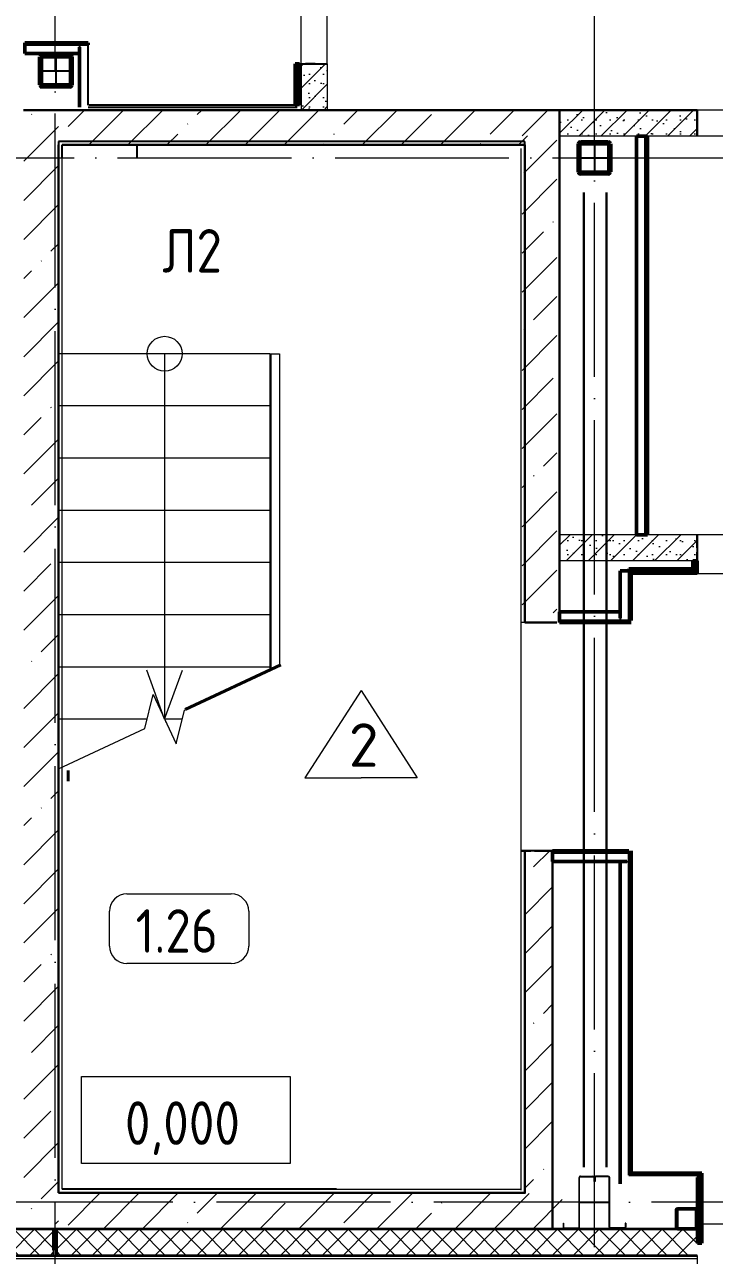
# Model space of a CAD drawing. Header units: millimetres. Extents: x 2559584 to 2748503, y -688364 to -611007.
# Drawn here: x 2695611 to 2699575, y -641851 to -634780 of the extents above; entities that cross this region are included whole.
import ezdxf

# ---------------------------------------------------------------- set-up
doc = ezdxf.new("R2010")
doc.units = ezdxf.units.MM
doc.header["$LTSCALE"] = 50
for name, pattern in [('_ШПТ__20_т__2_5__Линия сетки', [25, 20, -2.5, 0, -2.5]), ('CENTER', [50.8, 31.75, -6.35, 6.35, -6.35]), ('GOST2.303 5', [24, 20, -1.5, 1, -1.5]), ('невидимаяX2', [19.05, 12.7, -6.35])]:
    doc.linetypes.add(name, pattern=pattern)
for name, color, linetype in [('_1-1_ Внутренние стены', 7, 'Continuous'), ('размеры дв проемов', 7, 'Continuous'), ('расположение плит', 7, 'Continuous'), ('фундаменты кж', 7, 'Continuous')]:
    doc.layers.add(name, color=color, linetype=linetype)
for name, color, linetype, lineweight in [('A-Wall', 113, 'Continuous', 50), ('Высотные отметки', 7, 'Continuous', 9), ('Марки помещений', 7, 'Continuous', 20), ('Обобщенные модели', 7, 'Continuous', 18), ('Обычные линии', 7, 'Continuous', 40), ('ОСИ', 251, 'CENTER', 18), ('Основные надписи', 7, 'Continuous', 30), ('Перекрытия', 7, 'Continuous', 18), ('Размерные', 45, 'Continuous', 15), ('Средние', 142, 'Continuous', 30), ('Стены', 7, 'Continuous', 18), ('Стены разрез', 7, 'Continuous', 30), ('Стены штриховка', 7, 'Continuous', 30), ('Типовые аннотации', 7, 'Continuous', 18), ('Элементы узлов', 7, 'Continuous', 18)]:
    doc.layers.add(name, color=color, linetype=linetype, lineweight=lineweight)
doc.layers.add('Вспомогательные', color=6, linetype='Continuous', plot=False)
for name, color, linetype, lineweight, true_color in [('Импосты витража', 7, 'Continuous', 9, 0x004080), ('Лестницы', 7, 'Continuous', 9, 0x506c76), ('Линии', 7, 'Continuous', 9, 0x00a600), ('Несущие колонны', 7, 'Continuous', 18, 0x800040), ('Ограждение', 7, 'Continuous', 9, 0x408080), ('Поручни', 7, 'Continuous', 9, 0x408080)]:
    doc.layers.add(name, color=color, linetype=linetype, lineweight=lineweight, true_color=true_color)
doc.styles.add('GOST 2.304 type A', font='isocpeur.ttf')
doc.styles.add('GOST Common_1', font='GOST_Common.ttf', dxfattribs={"width": 0.9, "height": 250})
pattern_1 = [(45, (-5e-10, -30.07), (-106.066, 106.066), [])]
pattern_2 = [(45, (0, -30), (-60.10408, 60.10408), []), (135, (0, -30), (-60.10408, -60.10408), [])]

# ---------------------------------------------------------------- blocks, each defined once
blk = doc.blocks.new('243_КолоннаНесущая_Труба_ГОСТ 30245-2003 - 120x120x5-1167948-_О__L1_0_000_')
at = {"layer": 'Несущие колонны', "color": 7, "lineweight": 40}
for p, q in [((-60, 51), (-60, -51)), ((-55, -51), (-55, 51)), ((51, 60), (-51, 60)), ((-51, 55), (51, 55)), ((55, 51), (55, -51)), ((60, -51), (60, 51)), ((51, -55), (-51, -55)), ((-51, -60), (51, -60))]:
    blk.add_line(p, q, dxfattribs=at)
for centre, radius, start, end in [((-51, 51), 9, 90, 180), ((-51, 51), 4, 90, 180), ((51, 51), 9, 0, 90), ((51, 51), 4, 0, 90), ((-51, -51), 9, 180, 270), ((-51, -51), 4, 180, 270), ((51, -51), 9, 270, 360), ((51, -51), 4, 270, 0)]:
    blk.add_arc(centre, radius, start, end, dxfattribs=at)
blk = doc.blocks.new('Ограждение - Ограждение-1239730-_О__L1_0_000_')
at = {"layer": 'Поручни', "color": 7}
for p, q in [((16289, 4875), (16295, 4875)), ((16289, 4875), (16289, 3058)), ((16295, 4875), (16345, 4875)), ((16295, 4875), (16295, 3060.8)), ((16345, 4875), (16345, 3084.1))]:
    blk.add_line(p, q, dxfattribs=at)
blk = doc.blocks.new('190_ФЭ_Цоколь_Типовой - ФЭ-Ц1_140х80-1285834-_О__L1_0_000_')
at = {"layer": 'Обобщенные модели'}
for p, q in [((13750, -277.7), (13750, -275.1)), ((18690, -275.1), (13750, -275.1)), ((13750, -280.6), (13750, -277.7)), ((18690, -277.7), (13750, -277.7)), ((18690, -280.6), (13750, -280.6)), ((13750, -294.9), (13750, -280.6)), ((18690, -275.1), (18690, -277.7)), ((18690, -277.7), (18690, -280.6)), ((18690, -280.6), (18690, -294.9)), ((13750, -415), (13750, -294.9)), ((18690, -294.9), (13750, -294.9)), ((18690, -294.9), (18690, -415)), ((13750, -433.1), (13750, -415)), ((18690, -415), (18690, -433.1)), ((18690, -433.1), (13750, -433.1))]:
    blk.add_line(p, q, dxfattribs=at)
blk = doc.blocks.new('Прямоугольный импост - 20х150 мм_Утеплитель_Наружный-V15-_О__L1_0_000_')
at = {"layer": 'Импосты витража'}
h = blk.add_hatch(dxfattribs=at)
h.set_pattern_fill('FP_11', style=0, pattern_type=2)
h.set_pattern_definition([(315, (-15000, -200), (60.1041, 60.1041), []), (225, (-15000, -200), (60.1041, -60.1041), [])])
h.paths.add_polyline_path([(10, 75), (10, -75), (-10, -75), (-10, 75)], flags=0)
at = {"layer": 'Импосты витража', "color": 7, "lineweight": 18}
for p, q in [((-10, 75), (10, 75)), ((-10, -75), (-10, 75)), ((10, 75), (10, -75)), ((10, -75), (-10, -75))]:
    blk.add_line(p, q, dxfattribs=at)
blk = doc.blocks.new('012_Стрелка _ЭлУзла_Линия_ - Стрелка с пустым кружком-1338750-_О__L1_0_000_')
at = {"layer": 'Элементы узлов'}
blk.add_line((1, 0), (2100, 0), dxfattribs=at)
blk = doc.blocks.new('050_Марка_Помещение_ОдноЗначение - Номер в прямоугольнике-676399-_О__L1_0_000_')
at = {"layer": 'Типовые аннотации', "color": 0, "lineweight": 9}
for p, q in [((-3, 2), (3, 2)), ((-4, -1), (-4, 1)), ((4, 1), (4, -1)), ((3, -2), (-3, -2))]:
    blk.add_line(p, q, dxfattribs=at)
for centre, start, end in [((-3, 1), 90, 180), ((3, 1), 360, 90), ((-3, -1), 180, 270), ((3, -1), 270, 0)]:
    blk.add_arc(centre, 1, start, end, dxfattribs=at)
blk = doc.blocks.new('Высотные отметки - Рамка-5093-_О__L1_0_000_')
at = {"layer": 'Типовые аннотации', "color": 0, "lineweight": 9}
for p, q in [((-6, 0), (-6, 5)), ((-6, 5), (6, 5)), ((6, 5), (6, 0)), ((6, 0), (-6, 0))]:
    blk.add_line(p, q, dxfattribs=at)
blk = doc.blocks.new('к4')
at = {"color": 0, "linetype": 'Continuous', "lineweight": 60, "ltscale": 150}
for p, q in [((4150607.8, 536606.2), (4150607.8, 536766.2)), ((4150612.8, 536606.2), (4150612.8, 536766.2)), ((4150617.8, 536776.2), (4150777.8, 536776.2)), ((4150617.8, 536771.2), (4150777.8, 536771.2)), ((4150782.8, 536766.2), (4150782.8, 536606.2)), ((4150787.8, 536766.2), (4150787.8, 536606.2)), ((4150777.8, 536601.2), (4150617.8, 536601.2)), ((4150777.8, 536596.2), (4150617.8, 536596.2))]:
    blk.add_line(p, q, dxfattribs=at)
at = {"color": 0, "linetype": 'GOST2.303 5', "lineweight": 25, "ltscale": 150}
for p, q in [((4150697.8, 536778.2), (4150697.8, 536594.2)), ((4150605.8, 536686.2), (4150789.8, 536686.2))]:
    blk.add_line(p, q, dxfattribs=at)
at = {"color": 0, "linetype": 'Continuous', "lineweight": 60, "ltscale": 150}
for centre, radius, start, end in [((4150617.8, 536766.2), 10, 90, 180), ((4150617.8, 536766.2), 5, 90, 180), ((4150777.8, 536766.2), 10, 0, 90), ((4150777.8, 536766.2), 5, 0, 90), ((4150617.8, 536606.2), 10, 180, 270), ((4150617.8, 536606.2), 5, 180, 270), ((4150777.8, 536606.2), 5, 270, 0), ((4150777.8, 536606.2), 10, 270, 0)]:
    blk.add_arc(centre, radius, start, end, dxfattribs=at)
at = {"layer": 'Вспомогательные', "color": 0, "ltscale": 10}
blk.add_line((4150612.8, 536686.2), (4150782.8, 536686.2), dxfattribs=at)
blk = doc.blocks.new('к3')
at = {"color": 0, "linetype": 'ByBlock', "lineweight": -2, "ltscale": 200}
for p, q in [((4147425.8, 542836.2), (4147504.8, 542836.2)), ((4147425.8, 542833.2), (4147504.8, 542833.2)), ((4147769.8, 542836.2), (4147690.8, 542836.2)), ((4147769.8, 542833.2), (4147690.8, 542833.2)), ((4147417.8, 542805.7), (4147417.8, 542828.2)), ((4147417.8, 542805.7), (4147420.8, 542805.7)), ((4147420.8, 542805.7), (4147420.8, 542828.2)), ((4147509.8, 542828.2), (4147509.8, 542544.2)), ((4147512.8, 542828.2), (4147512.8, 542544.2)), ((4147682.8, 542828.2), (4147682.8, 542544.2)), ((4147685.8, 542828.2), (4147685.8, 542544.2)), ((4147774.8, 542805.7), (4147774.8, 542828.2)), ((4147777.8, 542805.7), (4147774.8, 542805.7)), ((4147777.8, 542805.7), (4147777.8, 542828.2)), ((4147593.8, 542544.2), (4147593.8, 542566.7)), ((4147593.8, 542566.7), (4147596.8, 542566.7)), ((4147596.8, 542544.2), (4147596.8, 542566.7)), ((4147598.8, 542544.2), (4147598.8, 542566.7)), ((4147601.8, 542566.7), (4147598.8, 542566.7)), ((4147601.8, 542544.2), (4147601.8, 542566.7)), ((4147517.8, 542539.2), (4147588.8, 542539.2)), ((4147517.8, 542536.2), (4147588.8, 542536.2)), ((4147677.8, 542539.2), (4147606.8, 542539.2)), ((4147677.8, 542536.2), (4147606.8, 542536.2))]:
    blk.add_line(p, q, dxfattribs=at)
for centre, radius, start, end in [((4147425.8, 542828.2), 8, 90, 180), ((4147425.8, 542828.2), 5, 90, 180), ((4147504.8, 542828.2), 8, 0, 90), ((4147504.8, 542828.2), 5, 0, 90), ((4147690.8, 542828.2), 8, 90, 180), ((4147690.8, 542828.2), 5, 90, 180), ((4147769.8, 542828.2), 8, 0, 90), ((4147769.8, 542828.2), 5, 0, 90), ((4147517.8, 542544.2), 8, 180, 270), ((4147517.8, 542544.2), 5, 180, 270), ((4147588.8, 542544.2), 8, 270, 0), ((4147588.8, 542544.2), 5, 270, 0), ((4147606.8, 542544.2), 8, 180, 270), ((4147606.8, 542544.2), 5, 180, 270), ((4147677.8, 542544.2), 5, 270, 0), ((4147677.8, 542544.2), 8, 270, 0)]:
    blk.add_arc(centre, radius, start, end, dxfattribs=at)
at = {"layer": 'Вспомогательные', "color": 0, "ltscale": 10}
for p, q in [((4147690.3, 542836.2), (4147505.3, 542836.2)), ((4147682.8, 542686.2), (4147512.8, 542686.2))]:
    blk.add_line(p, q, dxfattribs=at)
blk = doc.blocks.new('к2')
at = {"color": 0, "linetype": 'Continuous', "lineweight": 60, "ltscale": 150}
for p, q in [((4137507.8, 536606.2), (4137507.8, 536766.2)), ((4137512.8, 536606.2), (4137512.8, 536766.2)), ((4137517.8, 536776.2), (4137677.8, 536776.2)), ((4137517.8, 536771.2), (4137677.8, 536771.2)), ((4137682.8, 536766.2), (4137682.8, 536606.2)), ((4137687.8, 536766.2), (4137687.8, 536606.2)), ((4137677.8, 536601.2), (4137517.8, 536601.2)), ((4137677.8, 536596.2), (4137517.8, 536596.2))]:
    blk.add_line(p, q, dxfattribs=at)
at = {"color": 0, "linetype": 'GOST2.303 5', "lineweight": 25, "ltscale": 150}
for p, q in [((4137597.8, 536778.2), (4137597.8, 536594.2)), ((4137505.8, 536686.2), (4137689.8, 536686.2))]:
    blk.add_line(p, q, dxfattribs=at)
at = {"color": 0, "linetype": 'Continuous', "lineweight": 60, "ltscale": 150}
for centre, radius, start, end in [((4137517.8, 536766.2), 10, 90, 180), ((4137517.8, 536766.2), 5, 90, 180), ((4137677.8, 536766.2), 10, 0, 90), ((4137677.8, 536766.2), 5, 0, 90), ((4137517.8, 536606.2), 10, 180, 270), ((4137517.8, 536606.2), 5, 180, 270), ((4137677.8, 536606.2), 5, 270, 0), ((4137677.8, 536606.2), 10, 270, 0)]:
    blk.add_arc(centre, radius, start, end, dxfattribs=at)
at = {"layer": 'Вспомогательные', "color": 0, "ltscale": 10}
blk.add_line((4137512.8, 536686.2), (4137682.8, 536686.2), dxfattribs=at)
blk = doc.blocks.new('План')
at = {"layer": '_1-1_ Внутренние стены', "linetype": 'Continuous', "lineweight": 0}
h = blk.add_hatch(dxfattribs=at)
h.set_pattern_fill('ГАЗОБЕТОН_0004', color=8, style=0, pattern_type=2)
h.set_pattern_definition([(45, (59546.71, -1086.94), (-63.63961, 63.63961), []), (90, (59483.07, -1023.3), (-81, 0), [0, -54, 0, -81]), (155, (59546.71, -959.66), (34.23208, 73.41093), [0, -39.6, 0, -68.4])])
h.paths.add_polyline_path([(16415, 6275), (16415, 6540), (16565, 6540), (16565, 6275)])
h = blk.add_hatch(dxfattribs=at)
h.set_pattern_fill('ГАЗОБЕТОН_0004', color=8, style=0, pattern_type=2)
h.set_pattern_definition([(45, (61031.71, -4400.17), (-63.63961, 63.63961), []), (90, (60968.07, -4336.53), (-81, 0), [0, -54, 0, -81]), (155, (61031.71, -4272.89), (34.23208, 73.41093), [0, -39.6, 0, -68.4])])
h.paths.add_polyline_path([(17900, 6275), (17900, 6125), (18690, 6125), (18690, 6275)])
h = blk.add_hatch(dxfattribs=at)
h.set_pattern_fill('ГАЗОБЕТОН_0004', color=8, style=0, pattern_type=2)
h.set_pattern_definition([(45, (61031.71, -3712.17), (-63.63961, 63.63961), []), (90, (60968.07, -3648.53), (-81, 0), [0, -54, 0, -81]), (155, (61031.71, -3584.89), (34.23208, 73.41093), [0, -39.6, 0, -68.4])])
h.paths.add_polyline_path([(17900, 3685), (17900, 3835), (18690, 3835), (18690, 3685)])
at = {"layer": 'A-Wall', "linetype": 'Continuous', "lineweight": 18}
h = blk.add_hatch(dxfattribs=at)
h.set_pattern_fill('', color=30, scale=300, style=0, pattern_type=0)
h.set_pattern_definition([])
h.paths.add_polyline_path([(15191, 6661.8), (14827.1, 6661.8), (14827.1, 6649.3), (15191, 6649.3)], flags=0)
h = blk.add_hatch(dxfattribs=at)
h.set_pattern_fill('', color=30, scale=300, angle=-360, style=0, pattern_type=0)
h.set_pattern_definition([])
h.paths.add_polyline_path([(18405.3, 6125), (18392.8, 6125), (18392.8, 3835), (18405.3, 3835)], flags=0)
h = blk.add_hatch(dxfattribs=at)
h.set_pattern_fill('', color=30, scale=300, angle=-360, style=0, pattern_type=0)
h.set_pattern_definition([])
h.paths.add_polyline_path([(18310.8, 3342.5), (18310.8, 3615), (18298.3, 3615), (18298.3, 3342.5)], flags=0)
h = blk.add_hatch(dxfattribs=at)
h.set_pattern_fill('', color=30, scale=300, angle=360, style=0, pattern_type=0)
h.set_pattern_definition([])
h.paths.add_polyline_path([(18310.8, 3330), (18298.3, 3342.5), (17900, 3342.5), (17900, 3330)], flags=0)
h = blk.add_hatch(dxfattribs=at)
h.set_pattern_fill('', color=30, scale=300, style=0, pattern_type=0)
h.set_pattern_definition([])
h.paths.add_polyline_path([(18298.3, 2020), (17860, 2020), (17860, 2007.5), (18298.3, 2007.5)], flags=0)
h = blk.add_hatch(dxfattribs=at)
h.set_pattern_fill('', color=30, scale=300, angle=-360, style=0, pattern_type=0)
h.set_pattern_definition([])
h.paths.add_polyline_path([(18310.8, 2020), (18298.3, 2007.5), (18298.3, 155.2), (18310.8, 155.2), (18306.1, 159.8), (18310.8, 167.7)], flags=0)
h = blk.add_hatch(dxfattribs=at)
h.set_pattern_fill('', color=30, scale=300, style=0, pattern_type=0)
h.set_pattern_definition([])
h.paths.add_polyline_path([(18298.3, 167.7), (18298.3, 155.2), (18693.1, 155.2), (18693.1, 167.7)], flags=0)
at = {"layer": 'Стены штриховка', "lineweight": 9}
h = blk.add_hatch(dxfattribs=at)
h.set_pattern_fill('FP_3', color=8, style=0, pattern_type=2)
h.set_pattern_definition([(45, (-55, 0), (-224.5064, 224.5064), []), (45, (169.5, 0), (-224.5064, 224.5064), [396.875, -79.375, 3.353, -76.022])])
h.paths.add_polyline_path([(15020, -125), (15020, 6275), (14820, 6275), (14820, -125), (15014.6, -125)], flags=0)
h = blk.add_hatch(dxfattribs=at)
h.set_pattern_fill('FP_3', color=8, style=0, pattern_type=2)
h.set_pattern_definition([(45, (0, 0), (-224.5064, 224.5064), []), (45, (224.5, 0), (-224.5064, 224.5064), [396.875, -79.375, 3.353, -76.022])])
h.paths.add_polyline_path([(17715, 6075), (17715, 6275), (15075, 6275), (15075, 6075), (17550.9, 6075)], flags=0)
h = blk.add_hatch(dxfattribs=at)
h.set_pattern_fill('FP_3', color=8, style=0, pattern_type=2)
h.set_pattern_definition([(45, (-31, 0), (-224.5064, 224.5064), []), (45, (193.5, 0), (-224.5064, 224.5064), [396.875, -79.375, 3.353, -76.022])])
h.paths.add_polyline_path([(17860, 75), (17860, 2020), (17700, 2020), (17700, 75)])
h.paths.add_polyline_path([(17884, 3330), (17884, 6275), (17684, 6275), (17684, 3330), (17814, 3330)])
h = blk.add_hatch(dxfattribs=at)
h.set_pattern_fill('FP_3', color=8, style=0, pattern_type=2)
h.set_pattern_definition([(45, (0, -25), (-224.5064, 224.5064), []), (45, (224.5, -25), (-224.5064, 224.5064), [396.875, -79.375, 3.353, -76.022])])
h.paths.add_polyline_path([(17915, -150), (17915, 50), (15075, 50), (15075, -150), (17550.9, -150)], flags=0)
h = blk.add_hatch(dxfattribs=at)
h.set_pattern_fill('FP_5', color=8, style=0, pattern_type=2)
h.set_pattern_definition(pattern_2)
h.paths.add_polyline_path([(14990, -303), (14990, -157), (13750, -157), (13750, -303), (14242.6, -303)], flags=0)
h.paths.add_polyline_path([(10727.5, -303), (10750, -303), (10750, -157), (10010, -157), (10010, -303), (10520.7, -303)], flags=0)
h = blk.add_hatch(dxfattribs=at)
h.set_pattern_fill('FP_5', color=8, style=0, pattern_type=2)
h.set_pattern_definition(pattern_2)
h.paths.add_polyline_path([(20859.2, -303), (20990, -303), (20990, -157), (20000, -157), (20000, -303), (20032.1, -303)], flags=0)
h.paths.add_polyline_path([(18690, -303), (18690, -157), (15010, -157), (15010, -303), (18377.9, -303)], flags=0)
h = blk.add_hatch(dxfattribs=at)
h.set_pattern_fill('FP_4', color=8, style=0, pattern_type=2)
h.set_pattern_definition(pattern_1)
h.paths.add_polyline_path([(14990, -305.1), (14990, -303.1), (13750, -303.1), (13750, -305.1), (14242.6, -305.1)], flags=0)
h.paths.add_polyline_path([(10520.7, -305.1), (10750, -305.1), (10750, -303.1), (10010, -303.1), (10010, -305.1), (10107.2, -305.1)], flags=0)
h = blk.add_hatch(dxfattribs=at)
h.set_pattern_fill('FP_4', color=8, style=0, pattern_type=2)
h.set_pattern_definition(pattern_1)
h.paths.add_polyline_path([(20859.2, -305.1), (20990, -305.1), (20990, -303.1), (20000, -303.1), (20000, -305.1), (20032.1, -305.1)], flags=0)
h.paths.add_polyline_path([(18690, -305.1), (18690, -303.1), (15010, -303.1), (15010, -305.1), (18377.9, -305.1)], flags=0)
at = {"color": 8}
for p, q in [((15090, 6590), (15090, 6580)), ((16379.7, 6540), (16565, 6540)), ((18690, 6175), (18690, 6195)), ((17975, 2020), (17680, 2020))]:
    blk.add_line(p, q, dxfattribs=at)
at = {"color": 8, "lineweight": 9}
for p, q in [((16758.8, 2939.9), (16435.3, 2439.4)), ((16758.8, 2939.9), (17082.3, 2439.4)), ((16435.3, 2439.4), (16758.8, 2439.4)), ((17082.3, 2439.4), (16758.8, 2439.4))]:
    blk.add_line(p, q, dxfattribs=at)
at = {"layer": 'A-Wall', "color": 0, "linetype": 'Continuous', "lineweight": 50}
for p, q in [((15191, 6661.8), (14827.1, 6661.8)), ((15191, 6649.3), (15191, 6661.8)), ((14827.1, 6599.3), (15141, 6599.3)), ((15141, 6636.8), (15141, 6291)), ((16379.7, 6540), (16379.7, 6303.5)), ((16404.7, 6303.5), (16404.7, 6540)), ((16379.7, 6303.5), (16392.2, 6303.5)), ((18405.3, 3835), (18405.3, 6125)), ((18665, 3685), (18665, 3627.5)), ((18298.3, 3627.5), (18248.3, 3627.5)), ((18690, 3640), (18298.3, 3640)), ((18298.3, 3640), (18298.3, 3627.5)), ((18310.8, 3342.5), (18310.8, 3615)), ((18310.8, 3615), (18690, 3615)), ((17900, 3330), (18310.8, 3330)), ((18298.3, 2020), (17860, 2020)), ((18298.3, 2007.5), (18298.3, 2020)), ((18310.8, 167.7), (18310.8, 2020)), ((17860, 1957.5), (18285.8, 1957.5)), ((18693.1, 167.7), (18298.3, 167.7)), ((18693.1, 167.7), (18693.1, 167.7)), ((18718.1, 167.7), (18693.1, 167.7)), ((18693.1, 142.7), (18693.1, -234.3)), ((18718.1, 155.2), (18705.6, 155.2)), ((18718.1, -234.3), (18718.1, 167.7)), ((18718.1, 105.2), (18718.1, 155.2))]:
    blk.add_line(p, q, dxfattribs=at)
at = {"layer": 'A-Wall', "color": 8, "linetype": 'Continuous', "lineweight": 50}
for p, q in [((14827.1, 6661.8), (14827.1, 6599.3)), ((16404.7, 6540), (16379.7, 6540)), ((18342.8, 6125), (18342.8, 3835)), ((18405.3, 6125), (18342.8, 6125)), ((18342.8, 3835), (18405.3, 3835)), ((18690, 3685), (18665, 3685)), ((18690, 3627.5), (18690, 3685)), ((18248.3, 3627.5), (18248.3, 3355)), ((18677.5, 3627.5), (18690, 3627.5)), ((18690, 3615), (18690, 3640)), ((18248.3, 3392.5), (17900, 3392.5)), ((17900, 3392.5), (17900, 3330)), ((18298.3, 3342.5), (18310.8, 3342.5)), ((17860, 2020), (17860, 1957.5)), ((18248.3, 1957.5), (18248.3, 105.2)), ((18693.1, -234.3), (18718.1, -234.3))]:
    blk.add_line(p, q, dxfattribs=at)
at = {"layer": 'A-Wall', "color": 0, "linetype": 'Continuous', "lineweight": 25}
for p, q in [((15191, 6649.3), (14827.1, 6649.3)), ((14827.1, 6649.3), (15191, 6649.3)), ((15191, 6649.3), (15141, 6649.3)), ((15141, 6649.3), (15141, 6636.8)), ((15191, 6303.5), (15191, 6649.3)), ((16392.2, 6303.5), (16392.2, 6540)), ((16392.2, 6540), (16392.2, 6303.5)), ((16389.7, 6303.5), (15194.1, 6303.5)), ((16392.2, 6316), (16379.7, 6316)), ((16392.2, 6303.5), (16404.7, 6303.5)), ((15191, 6291), (16392.2, 6291)), ((18392.8, 3835), (18392.8, 6125)), ((18392.8, 6125), (18392.8, 3835)), ((18677.5, 3685), (18677.5, 3627.5)), ((18677.5, 3627.5), (18677.5, 3685)), ((18298.3, 3615), (18298.3, 3627.5)), ((18298.3, 3627.5), (18298.3, 3615)), ((18298.3, 3627.5), (18677.5, 3627.5)), ((18665, 3627.5), (18298.3, 3627.5)), ((18298.3, 3627.5), (18298.3, 3615)), ((18298.3, 3342.5), (18298.3, 3615)), ((18310.8, 3615), (18298.3, 3615)), ((18298.3, 3615), (18298.3, 3342.5)), ((18298.3, 3615), (18310.8, 3615)), ((17900, 3342.5), (18298.3, 3342.5)), ((18298.3, 3342.5), (17900, 3342.5)), ((18248.3, 3355), (18248.3, 3342.5)), ((18248.3, 3342.5), (18298.3, 3342.5)), ((18298.3, 2007.5), (17860, 2007.5)), ((17860, 2007.5), (18298.3, 2007.5)), ((18298.3, 2007.5), (18248.3, 2007.5)), ((18298.3, 1957.5), (18298.3, 2007.5)), ((18298.3, 155.2), (18298.3, 2007.5)), ((18298.3, 2007.5), (18298.3, 155.2)), ((18285.8, 1957.5), (18298.3, 1957.5)), ((18298.3, 155.2), (18693.1, 155.2)), ((18693.1, 155.2), (18693.1, 167.7)), ((18693.1, 167.7), (18693.1, 155.2)), ((18705.6, 155.2), (18693.1, 155.2)), ((18693.1, 155.2), (18693.1, 142.7)), ((18693.1, 155.2), (18705.6, 155.2)), ((18705.6, 155.2), (18693.1, 155.2)), ((18705.6, 155.2), (18705.6, 167.7)), ((18705.6, 167.7), (18705.6, 155.2)), ((18705.6, -234.3), (18705.6, 155.2)), ((18705.6, 105.2), (18705.6, -234.3))]:
    blk.add_line(p, q, dxfattribs=at)
at = {"layer": 'A-Wall', "color": 11, "linetype": 'Continuous', "lineweight": 25}
for p, q in [((16389.2, 6303.5), (16389.7, 6303.5)), ((16389.7, 6303.5), (16389.2, 6303.5)), ((18665, 3627.5), (18677.5, 3627.5)), ((18677.5, 3615), (18677.5, 3640)), ((18677.5, 3640), (18677.5, 3615)), ((18677.5, 3615), (18677.5, 3640)), ((18677.5, 3627.5), (18690, 3627.5)), ((18690, 3627.5), (18677.5, 3627.5)), ((18298.3, 3342.5), (18298.3, 3392.5)), ((18298.3, 167.7), (18298.3, 155.2)), ((18298.3, 155.2), (18310.8, 155.2))]:
    blk.add_line(p, q, dxfattribs=at)
at = {"layer": 'Лестницы', "color": 8}
for p, q in [((16234, 4875), (15020, 4875)), ((16234, 4875), (15020, 4875)), ((16234, 4575), (15020, 4575)), ((16234, 4575), (15020, 4575)), ((16234, 4275), (15020, 4275)), ((16234, 4275), (15020, 4275)), ((16234, 3975), (15020, 3975)), ((16234, 3975), (15020, 3975)), ((16234, 3675), (15020, 3675)), ((16234, 3675), (15020, 3675)), ((16234, 3375), (15020, 3375)), ((16234, 3375), (15020, 3375)), ((16234, 3075), (15020, 3075)), ((16234, 3075), (15020, 3075)), ((15516.7, 2722.2), (15564, 2916.6)), ((15564, 2916.6), (15696, 2633.4)), ((15743.3, 2827.8), (15746.6, 2829.4)), ((15529.6, 2775), (15020, 2775)), ((15529.6, 2775), (15020, 2775)), ((15730.4, 2775), (15630, 2775)), ((15730.4, 2775), (15630, 2775)), ((15637, 2760), (15633.1, 2760)), ((15637, 2760), (15633.1, 2760)), ((15696, 2633.4), (15743.3, 2827.8)), ((15729.3, 2760), (15726.8, 2760)), ((15729.3, 2760), (15726.8, 2760)), ((15020, 2490.6), (15516.7, 2722.2))]:
    blk.add_line(p, q, dxfattribs=at)
at = {"layer": 'Линии', "color": 8}
for p, q in [((15040, 75), (15040, 6055)), ((17680, 3330), (17680, 6055)), ((17680, 3375), (17680, 4875)), ((17700, 3330), (17680, 3330)), ((17680, 70), (17680, 2020)), ((17755, 2020), (17735, 2020)), ((15040, 75), (17680, 75))]:
    blk.add_line(p, q, dxfattribs=at)
at = {"layer": 'Обычные линии', "color": 8}
for p, q in [((16297.7, 3087.7), (15747, 2830.9)), ((15075, 2480), (15075, 2420.2))]:
    blk.add_line(p, q, dxfattribs=at)
at = {"layer": 'ОСИ', "color": 8, "linetype": '_ШПТ__20_т__2_5__Линия сетки'}
for p, q in [((15000, -3495.4), (15000, 13323)), ((18100, -4008), (18100, 13323)), ((21927.8, 0), (-4642.5, 0))]:
    blk.add_line(p, q, dxfattribs=at)
at = {"layer": 'ОСИ', "color": 0, "linetype": '_ШПТ__20_т__2_5__Линия сетки'}
blk.add_line((-4642.5, 6000), (47022, 6000), dxfattribs=at)
at = {"layer": 'Основные надписи', "color": 8, "ltscale": 200}
blk.add_line((18690, 3835), (18690, 3760), dxfattribs=at)
at = {"layer": 'Перекрытия', "color": 8}
blk.add_line((18693.1, -124.3), (20003.1, -124.3), dxfattribs=at)
at = {"layer": 'размеры дв проемов', "color": 8}
for p, q in [((17700, 6095), (15020, 6095)), ((15020, 6095), (15020, 6075)), ((17700, 6075), (17700, 6095)), ((15040, 6000), (15040, 6075)), ((15472.1, 6000), (15472.1, 6075)), ((18690, 3835), (18690, 3610)), ((16618, 75), (15040, 75))]:
    blk.add_line(p, q, dxfattribs=at)
at = {"layer": 'Средние', "color": 8, "linetype": 'CENTER', "ltscale": 20}
for p, q in [((18038.5, 202.5), (18038.5, 5802)), ((18170.5, 202.5), (18170.5, 5802))]:
    blk.add_line(p, q, dxfattribs=at)
at = {"layer": 'Стены', "color": 8, "linetype": 'невидимаяX2', "ltscale": 10}
for p, q in [((16415, 6540), (16415, 7850)), ((16565, 6540), (16565, 7850)), ((20000, 6275), (18690, 6275)), ((20000, 6125), (18690, 6125)), ((20000, 3835), (18690, 3835)), ((20000, 3610), (18690, 3610)), ((17680, 2020), (17680, 3330))]:
    blk.add_line(p, q, dxfattribs=at)
at = {"layer": 'Стены', "color": 8, "lineweight": 18}
for p, q in [((16414.4, 6540), (16414.4, 6275)), ((16565, 6540), (16565, 6275)), ((18690, 6275), (17709.8, 6275)), ((18690, 6125), (17900, 6125))]:
    blk.add_line(p, q, dxfattribs=at)
at = {"layer": 'Стены', "color": 8}
for p, q in [((18690, 3835), (17900, 3835)), ((18690, 3685), (17900, 3685))]:
    blk.add_line(p, q, dxfattribs=at)
at = {"layer": 'Стены разрез', "color": 8}
for p, q in [((16495, 6540), (16440, 6540)), ((18690, 6275), (14818, 6275)), ((17900, 6275), (17900, 3330)), ((18690, 6125), (18690, 6275)), ((15020, 55), (15020, 6075)), ((15040, 6075), (17700, 6075)), ((17700, 6075), (17700, 3330)), ((18690, 3805), (18690, 3835)), ((18690, 3610), (18690, 3735)), ((17700, 3330), (17885, 3330)), ((17700, 2020), (17700, 50)), ((17885, 2020), (17755, 2020)), ((17860, 2020), (17860, -150)), ((17700, 55), (15020, 55)), ((18681, -35), (18690, -35)), ((18690, -125), (18681, -125)), ((18690, -205), (18690, -125)), ((13911, -155), (18579, -155)), ((14990, -275), (14990, -155.1)), ((15010, -155.1), (15010, -305.1)), ((13750, -305.1), (14990, -305.1)), ((15010, -305.1), (18690, -305.1))]:
    blk.add_line(p, q, dxfattribs=at)
at = {"layer": 'Стены штриховка', "color": 8, "lineweight": 9}
for p, q in [((15010, -150), (13750, -150)), ((18690, -150), (15010, -150)), ((14990, -303.1), (13750, -303.1)), ((18690, -303.1), (15010, -303.1))]:
    blk.add_line(p, q, dxfattribs=at)
at = {"layer": 'Типовые аннотации', "color": 8, "lineweight": 20}
for q in [(15527.4, 3056.9), (15732.6, 3056.9)]:
    blk.add_line((15630, 2775), q, dxfattribs=at)
blk.add_circle((15630, 4875), 100, dxfattribs=at)
at = {"layer": 'фундаменты кж', "color": 8}
for p, q in [((17680, 2020), (17735, 2020)), ((17900, 2020), (17975, 2020))]:
    blk.add_line(p, q, dxfattribs=at)
at = {"layer": 'Высотные отметки', "color": 8, "lineweight": 20, "xscale": 99.99999999999993, "yscale": 99.99999999999993, "zscale": 99.99999999999993}
blk.add_blockref('Высотные отметки - Рамка-5093-_О__L1_0_000_', (15752.3, 223.2), dxfattribs=at)
at = {"layer": 'Импосты витража', "color": 8, "extrusion": (0, 0, -1), "rotation": 180}
blk.add_blockref('Прямоугольный импост - 20х150 мм_Утеплитель_Наружный-V15-_О__L1_0_000_', (-15000, -230.1), dxfattribs=at)
at = {"layer": 'Марки помещений', "color": 8, "xscale": 99.99999999999993, "yscale": 99.99999999999993, "zscale": 99.99999999999993}
blk.add_blockref('050_Марка_Помещение_ОдноЗначение - Номер в прямоугольнике-676399-_О__L1_0_000_', (15713.2, 1571.6), dxfattribs=at)
at = {"layer": 'Несущие колонны', "color": 8}
blk.add_blockref('243_КолоннаНесущая_Труба_ГОСТ 30245-2003 - 120x120x5-1167948-_О__L1_0_000_', (18630, -95), dxfattribs=at)
at = {"layer": 'Обобщенные модели', "color": 8}
blk.add_blockref('190_ФЭ_Цоколь_Типовой - ФЭ-Ц1_140х80-1285834-_О__L1_0_000_', (0, -30), dxfattribs=at)
at = {"layer": 'Ограждение', "color": 8}
blk.add_blockref('Ограждение - Ограждение-1239730-_О__L1_0_000_', (-55, 0), dxfattribs=at)
at = {"layer": 'Размерные', "color": 8}
for name, p in [('к2', (-4122592.8, -530186)), ('к4', (-4132597.8, -530686.2))]:
    blk.add_blockref(name, p, dxfattribs=at)
at = {"layer": 'Размерные', "color": 8, "rotation": 180}
blk.add_blockref('к3', (4165697.8, 542686.2), dxfattribs=at)
at = {"layer": 'Элементы узлов', "color": 8, "rotation": 269.9999999999999}
blk.add_blockref('012_Стрелка _ЭлУзла_Линия_ - Стрелка с пустым кружком-1338750-_О__L1_0_000_', (15630, 4875), dxfattribs=at)
at = {"color": 8, "lineweight": 9, "insert": (16688.5, 2751.8), "char_height": 250, "width": 606.076, "attachment_point": 1, "style": 'GOST 2.304 type A'}
blk.add_mtext('2', dxfattribs=at)
at = {"layer": 'Высотные отметки', "color": 8, "insert": (15401.6, 580), "char_height": 250, "width": 841.764, "attachment_point": 1, "line_spacing_factor": 1.022761, "style": 'GOST Common_1'}
blk.add_mtext('0,000', dxfattribs=at)
at = {"layer": 'Марки помещений', "color": 8, "lineweight": 9, "char_height": 250, "attachment_point": 1, "style": 'GOST Common_1'}
for s, insert, width in [('Л2', (15617, 5591.3), 223.671), ('1.26', (15463.3, 1683.7), 606.076)]:
    blk.add_mtext(s, dxfattribs=dict(at, insert=insert, width=width))

msp = doc.modelspace()

# ---------------------------------------------------------------- block references
at = {"layer": 'расположение плит', "color": 8}
msp.add_blockref('План', (2680785.5, -641545.9), dxfattribs=at)

doc.saveas('drawing.dxf')
